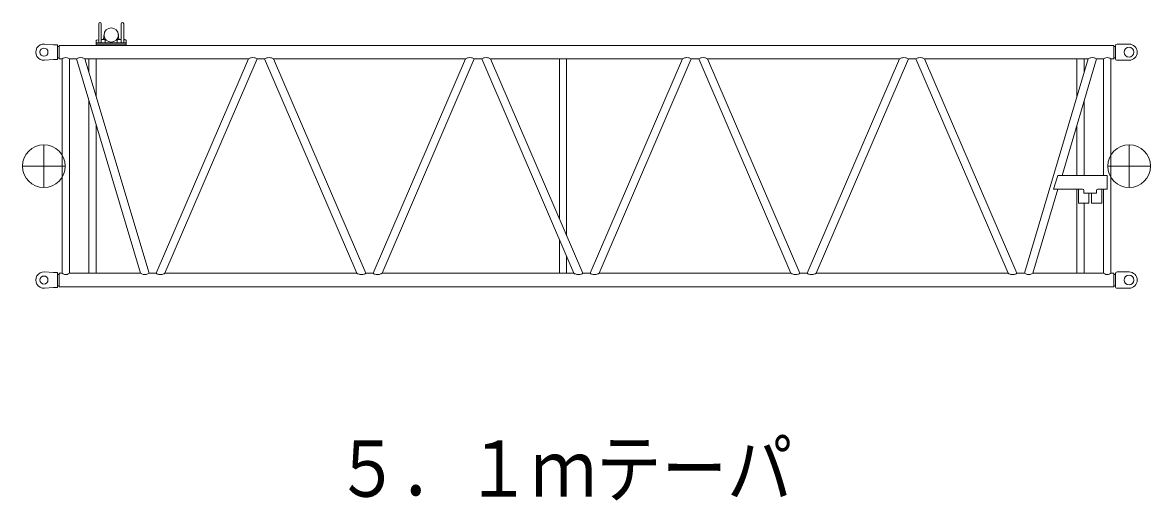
# Model space of a CAD drawing. Units: millimetres on the paper. Extents: x -420 to 420, y -297 to 297.
# Drawn here: x -129.1 to -41.1, y 176.6 to 213.9 of the extents above; entities that cross this region are included whole.
import ezdxf
from ezdxf.enums import TextEntityAlignment as Align

# ---------------------------------------------------------------- set-up
doc = ezdxf.new("R2010")
doc.units = ezdxf.units.MM
doc.layers.add('0-0_0', color=7, linetype='Continuous', lineweight=18)
doc.styles.add('ＭＳ ゴシック', font='')
doc.styles.get('ＭＳ ゴシック').set_extended_font_data('MS Gothic')

msp = doc.modelspace()

# ---------------------------------------------------------------- linework, layer by layer
at = {"layer": '0-0_0'}
for p, q in [((-123.124, 212.319), (-123.124, 213.802)), ((-122.924, 212.319), (-122.924, 213.802)), ((-121.374, 212.319), (-121.374, 213.802)), ((-121.174, 212.319), (-121.174, 213.802)), ((-123.316, 212.319), (-120.983, 212.319)), ((-127.399, 204.368), (-127.399, 201.035)), ((-42.733, 204.368), (-42.733, 201.035)), ((-129.066, 202.701), (-125.733, 202.701)), ((-44.399, 202.701), (-41.066, 202.701))]:
    msp.add_line(p, q, dxfattribs=at)
at = {"layer": '0-0_0', "color": 4}
for p, q in [((-122.746, 212.598), (-122.704, 212.987)), ((-121.552, 212.598), (-121.594, 212.987)), ((-123.285, 212.535), (-123.124, 212.544)), ((-122.924, 212.569), (-122.666, 212.569)), ((-122.616, 212.519), (-122.616, 212.319)), ((-121.683, 212.519), (-121.683, 212.319)), ((-121.632, 212.569), (-121.374, 212.569)), ((-121.174, 212.569), (-121.095, 212.569)), ((-121.014, 212.535), (-121.174, 212.544))]:
    msp.add_line(p, q, dxfattribs=at)
at = {"layer": '0-0_0', "color": 30}
for p, q in [((-127.356, 212.223), (-126.649, 212.175)), ((-126.649, 212.175), (-126.333, 212.175)), ((-126.333, 211.008), (-126.333, 212.175)), ((-126.199, 211.062), (-126.199, 212.12)), ((-126.199, 212.12), (-43.933, 212.12)), ((-123.316, 212.119), (-123.316, 212.502)), ((-123.316, 212.219), (-120.983, 212.219)), ((-120.983, 212.119), (-120.983, 212.503)), ((-43.933, 212.12), (-43.933, 211.062)), ((-43.799, 211.091), (-43.799, 212.091)), ((-43.666, 212.225), (-42.733, 212.225)), ((-126.333, 212.031), (-126.199, 212.031)), ((-43.933, 212.031), (-43.799, 212.031)), ((-127.356, 210.959), (-126.649, 211.008)), ((-126.649, 211.008), (-126.333, 211.008)), ((-126.333, 211.151), (-126.199, 211.151)), ((-126.199, 211.062), (-125.983, 211.062)), ((-125.983, 194.341), (-125.983, 211.062)), ((-125.416, 194.341), (-125.416, 211.062)), ((-125.416, 211.062), (-124.864, 211.062)), ((-124.864, 211.062), (-119.862, 194.341)), ((-124.201, 211.062), (-111.445, 211.062)), ((-124.201, 211.062), (-119.199, 194.341)), ((-123.899, 210.053), (-123.899, 211.062)), ((-123.333, 208.158), (-123.333, 211.062)), ((-118.645, 194.341), (-111.445, 211.062)), ((-117.954, 194.341), (-110.754, 211.062)), ((-110.754, 211.062), (-110.178, 211.062)), ((-110.178, 211.062), (-102.978, 194.341)), ((-109.487, 211.062), (-94.512, 211.062)), ((-109.487, 211.062), (-102.287, 194.341)), ((-101.712, 194.341), (-94.512, 211.062)), ((-101.02, 194.341), (-93.82, 211.062)), ((-93.82, 211.062), (-93.245, 211.062)), ((-86.045, 194.341), (-93.245, 211.062)), ((-92.554, 211.062), (-77.578, 211.062)), ((-85.354, 194.341), (-92.554, 211.062)), ((-87.183, 198.588), (-87.183, 211.062)), ((-86.616, 197.272), (-86.616, 211.062)), ((-84.778, 194.341), (-77.578, 211.062)), ((-84.087, 194.341), (-76.887, 211.062)), ((-76.887, 211.062), (-76.312, 211.062)), ((-76.312, 211.062), (-69.112, 194.341)), ((-75.62, 211.062), (-68.42, 194.341)), ((-75.62, 211.062), (-60.645, 211.062)), ((-67.845, 194.341), (-60.645, 211.062)), ((-67.154, 194.341), (-59.954, 211.062)), ((-59.954, 211.062), (-59.378, 211.062)), ((-59.378, 211.062), (-52.178, 194.341)), ((-58.687, 211.062), (-45.931, 211.062)), ((-58.687, 211.062), (-51.487, 194.341)), ((-50.897, 194.341), (-45.931, 211.062)), ((-47.966, 201.978), (-45.268, 211.062)), ((-46.799, 208.137), (-46.799, 211.062)), ((-46.233, 210.045), (-46.233, 211.062)), ((-45.268, 211.062), (-44.716, 211.062)), ((-44.716, 201.978), (-44.716, 211.062)), ((-44.149, 194.341), (-44.149, 211.062)), ((-44.149, 211.062), (-43.933, 211.062)), ((-43.933, 211.151), (-43.799, 211.151)), ((-43.666, 210.958), (-42.733, 210.958)), ((-123.899, 194.341), (-123.899, 207.837)), ((-46.233, 201.978), (-46.233, 207.815)), ((-123.333, 194.341), (-123.333, 205.943)), ((-46.799, 201.978), (-46.799, 205.907)), ((-48.619, 200.895), (-48.298, 201.978)), ((-44.433, 201.978), (-48.297, 201.978)), ((-44.433, 200.895), (-44.433, 201.978)), ((-50.235, 194.341), (-48.288, 200.895)), ((-46.366, 200.895), (-48.618, 200.895)), ((-46.799, 194.341), (-46.799, 200.895)), ((-46.671, 200.895), (-46.671, 199.811)), ((-46.266, 200.795), (-46.266, 200.595)), ((-44.433, 200.895), (-45.166, 200.895)), ((-44.716, 194.341), (-44.716, 200.895)), ((-46.233, 194.341), (-46.233, 199.811)), ((-45.671, 200.595), (-45.671, 199.811)), ((-87.183, 194.341), (-87.183, 196.983)), ((-86.616, 194.341), (-86.616, 195.667)), ((-127.356, 194.443), (-126.649, 194.395)), ((-126.649, 194.395), (-126.333, 194.395)), ((-126.333, 193.228), (-126.333, 194.395)), ((-126.199, 194.251), (-126.333, 194.251)), ((-126.199, 194.341), (-126.199, 193.282)), ((-125.983, 194.341), (-126.199, 194.341)), ((-119.862, 194.341), (-125.416, 194.341)), ((-118.645, 194.341), (-119.199, 194.341)), ((-102.978, 194.341), (-117.954, 194.341)), ((-101.712, 194.341), (-102.287, 194.341)), ((-86.045, 194.341), (-101.02, 194.341)), ((-84.778, 194.341), (-85.354, 194.341)), ((-69.112, 194.341), (-84.087, 194.341)), ((-67.845, 194.341), (-68.42, 194.341)), ((-52.178, 194.341), (-67.154, 194.341)), ((-50.897, 194.341), (-51.487, 194.341)), ((-44.716, 194.341), (-50.235, 194.341)), ((-43.933, 194.341), (-44.149, 194.341)), ((-43.933, 193.282), (-43.933, 194.341)), ((-43.799, 194.251), (-43.933, 194.251)), ((-43.799, 193.311), (-43.799, 194.311)), ((-43.666, 194.445), (-42.733, 194.445)), ((-127.356, 193.18), (-126.649, 193.228)), ((-126.649, 193.228), (-126.333, 193.228)), ((-126.199, 193.371), (-126.333, 193.371)), ((-43.933, 193.282), (-126.199, 193.282)), ((-43.799, 193.371), (-43.933, 193.371)), ((-43.666, 193.178), (-42.733, 193.178))]:
    msp.add_line(p, q, dxfattribs=at)
for points in [[(-45.266, 200.795), (-45.266, 200.595), (-46.266, 200.595)], [(-44.861, 200.895), (-44.861, 199.811), (-45.671, 199.811)], [(-45.861, 200.595), (-45.861, 199.811), (-46.671, 199.811)]]:
    msp.add_lwpolyline(points, dxfattribs=at)
at = {"layer": '0-0_0', "color": 4}
msp.add_circle((-122.149, 212.927), 0.558, dxfattribs=at)
at = {"layer": '0-0_0', "color": 30}
for centre in [(-127.399, 211.591), (-127.399, 193.811)]:
    msp.add_circle(centre, 0.317, dxfattribs=at)
at = {"layer": '0-0_0'}
for centre, radius in [((-42.733, 211.591), 0.383), ((-127.399, 202.701), 1.667), ((-42.733, 202.701), 1.667), ((-42.733, 193.811), 0.383)]:
    msp.add_circle(centre, radius, dxfattribs=at)
for centre in [(-123.024, 213.802), (-121.274, 213.802)]:
    msp.add_arc(centre, 0.1, 0, 180, dxfattribs=at)
at = {"layer": '0-0_0', "color": 30}
for centre, radius, start, end in [((-127.399, 211.591), 0.633, 86.0724, 273.9273), ((-43.666, 212.091), 0.133, 89.99998, 179.99996), ((-42.733, 211.591), 0.633, 0, 89.99998), ((-42.733, 211.591), 0.633, 270.00002, 359.99998), ((-125.647, 210.62), 0.555, 106.12259, 127.287), ((-125.699, 210.801), 0.367, 74.00814, 105.99322), ((-125.752, 210.62), 0.555, 52.71294, 73.87849), ((-124.494, 210.508), 0.666, 103.51429, 123.73715), ((-124.537, 210.664), 0.505, 76.17937, 102.8751), ((-124.583, 210.465), 0.709, 57.40334, 76.40294), ((-111.049, 210.415), 0.759, 103.05353, 121.51071), ((-111.093, 210.619), 0.55, 77.86914, 103.33283), ((-111.134, 210.476), 0.699, 57.03059, 77.07025), ((-109.798, 210.476), 0.699, 102.93019, 122.96938), ((-109.839, 210.619), 0.55, 76.66735, 102.13137), ((-109.884, 210.415), 0.759, 58.48928, 76.94664), ((-94.115, 210.415), 0.759, 103.05353, 121.51071), ((-94.16, 210.619), 0.55, 77.86914, 103.33283), ((-94.201, 210.476), 0.699, 57.03059, 77.07025), ((-92.865, 210.476), 0.699, 102.93018, 122.96938), ((-92.906, 210.619), 0.55, 76.66735, 102.13137), ((-92.95, 210.415), 0.759, 58.48929, 76.94664), ((-77.182, 210.415), 0.759, 103.05352, 121.5107), ((-77.227, 210.619), 0.55, 77.86914, 103.33283), ((-77.267, 210.476), 0.699, 57.03059, 77.07025), ((-75.932, 210.476), 0.699, 102.93019, 122.96938), ((-75.972, 210.619), 0.55, 76.66735, 102.13137), ((-76.017, 210.415), 0.759, 58.48928, 76.94664), ((-60.249, 210.415), 0.759, 103.05353, 121.51071), ((-60.293, 210.619), 0.55, 77.86914, 103.33283), ((-60.334, 210.476), 0.699, 57.03059, 77.07025), ((-58.998, 210.476), 0.699, 102.93019, 122.96938), ((-59.039, 210.619), 0.55, 76.66735, 102.13137), ((-59.084, 210.415), 0.759, 58.48928, 76.94664), ((-45.549, 210.465), 0.709, 103.6049, 122.61248), ((-45.595, 210.664), 0.504, 77.11414, 103.82719), ((-45.638, 210.508), 0.666, 56.25322, 76.47797), ((-44.38, 210.62), 0.555, 106.12259, 127.287), ((-44.433, 210.801), 0.367, 74.00814, 105.99322), ((-44.486, 210.62), 0.555, 52.71294, 73.87849), ((-43.666, 211.091), 0.133, 179.99996, 270), ((-46.366, 200.795), 0.1, 0, 90), ((-45.166, 200.795), 0.1, 90, 180), ((-127.399, 193.811), 0.633, 86.0724, 273.9273), ((-125.647, 194.782), 0.555, 232.72834, 253.88838), ((-125.699, 194.602), 0.368, 254.01802, 285.98322), ((-125.752, 194.782), 0.555, 286.11259, 307.27161), ((-119.48, 194.938), 0.709, 237.4171, 256.41135), ((-119.526, 194.739), 0.505, 256.1883, 282.86783), ((-119.569, 194.895), 0.666, 283.50593, 303.72139), ((-118.265, 194.927), 0.699, 237.04662, 257.07824), ((-118.306, 194.784), 0.55, 257.87569, 283.32414), ((-118.35, 194.987), 0.759, 283.04542, 301.4973), ((-102.582, 194.987), 0.759, 238.5027, 256.95475), ((-102.627, 194.784), 0.55, 256.67604, 282.12481), ((-102.667, 194.927), 0.699, 282.92219, 302.95335), ((-101.332, 194.927), 0.699, 237.04662, 257.07824), ((-101.372, 194.784), 0.55, 257.87569, 283.32414), ((-101.417, 194.987), 0.759, 283.04542, 301.4973), ((-85.649, 194.987), 0.759, 238.50271, 256.95475), ((-85.693, 194.784), 0.55, 256.67605, 282.12481), ((-85.734, 194.927), 0.699, 282.92219, 302.95334), ((-84.398, 194.927), 0.699, 237.04663, 257.07825), ((-84.439, 194.784), 0.55, 257.8757, 283.32413), ((-84.484, 194.987), 0.759, 283.04541, 301.49729), ((-68.715, 194.987), 0.759, 238.5027, 256.95475), ((-68.76, 194.784), 0.55, 256.67604, 282.12481), ((-68.801, 194.927), 0.699, 282.92219, 302.95335), ((-67.465, 194.927), 0.699, 237.04662, 257.07824), ((-67.506, 194.784), 0.55, 257.87569, 283.32414), ((-67.55, 194.987), 0.759, 283.04542, 301.4973), ((-51.782, 194.987), 0.759, 238.5027, 256.95475), ((-51.827, 194.784), 0.55, 256.67604, 282.12481), ((-51.867, 194.927), 0.699, 282.92219, 302.95335), ((-50.527, 194.895), 0.666, 236.26898, 256.48634), ((-50.571, 194.739), 0.504, 257.12142, 283.81826), ((-50.617, 194.938), 0.709, 283.59649, 302.59872), ((-44.38, 194.782), 0.555, 232.72834, 253.88838), ((-44.433, 194.602), 0.368, 254.01802, 285.98322), ((-44.486, 194.782), 0.555, 286.11259, 307.27161), ((-43.666, 194.311), 0.133, 89.99998, 179.99996), ((-42.733, 193.811), 0.633, 0, 89.99998), ((-42.733, 193.811), 0.633, 270.00002, 359.99998), ((-43.666, 193.311), 0.133, 179.99996, 270)]:
    msp.add_arc(centre, radius, start, end, dxfattribs=at)
at = {"layer": '0-0_0', "color": 4}
for centre, radius, start, end in [((-123.283, 212.502), 0.0333, 90.00001, 180), ((-122.779, 212.602), 0.0333, 270, 353.86724), ((-122.666, 212.519), 0.05, 360, 90.00001), ((-121.633, 212.519), 0.05, 86.90369, 180), ((-121.519, 212.602), 0.0333, 186.13276, 270), ((-121.095, 212.535), 0.0333, 4.35947, 90.00001), ((-121.016, 212.502), 0.0333, 360, 90.00001)]:
    msp.add_arc(centre, radius, start, end, dxfattribs=at)

# ---------------------------------------------------------------- texts
at = {"layer": '0-0_0', "style": 'ＭＳ ゴシック', "width": 0.85}
msp.add_text('５．１ｍテーパ', height=4.399, dxfattribs=at).set_placement((-104.704, 175.586), align=Align.BOTTOM_LEFT)

doc.saveas('drawing.dxf')
